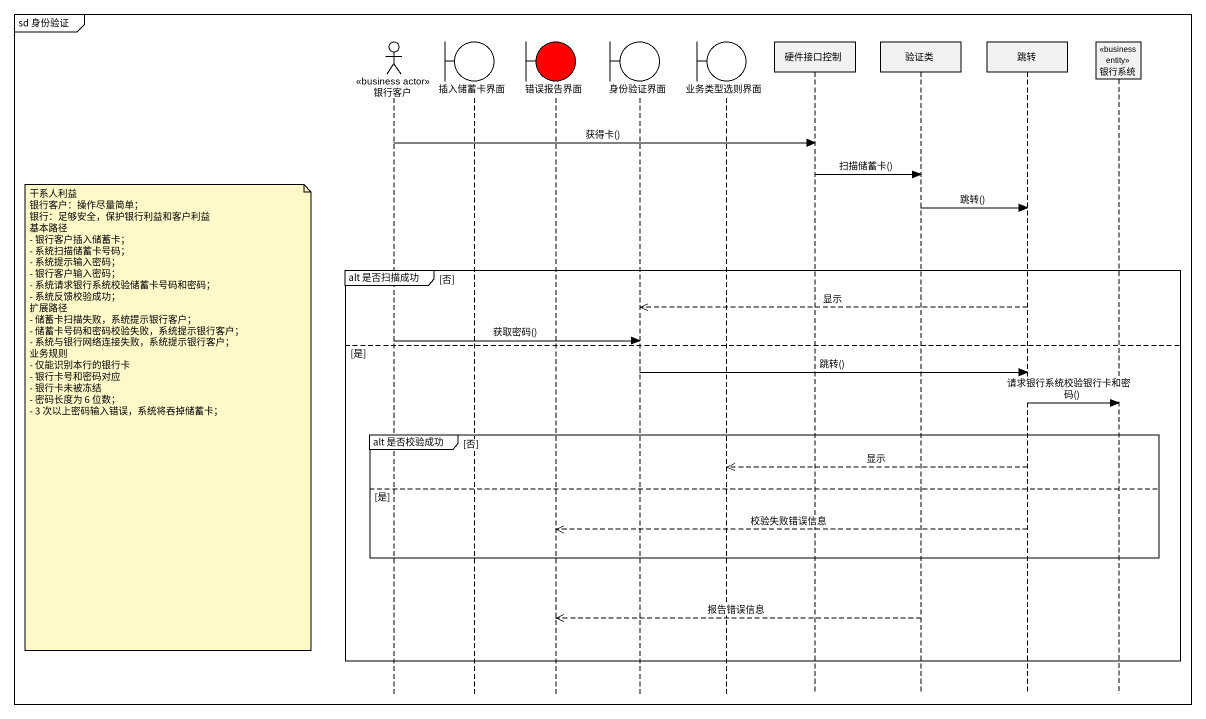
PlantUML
@startuml
mainframe sd 身份验证
hide footbox
actor 银行客户 <<business actor>>
boundary 插入储蓄卡界面
boundary 错误报告界面 #FF0000
boundary 身份验证界面
boundary 业务类型选则界面
participant 硬件接口控制
participant 验证类
participant 跳转
participant 银行系统 <<business entity>>

银行客户 -> 硬件接口控制 : 获得卡()
硬件接口控制 -> 验证类 : 扫描储蓄卡()
验证类 -> 跳转 : 跳转()
group alt 是否扫描成功 [否]
  跳转 -->> 身份验证界面 : 显示
  银行客户 -> 身份验证界面 : 获取密码()
else 是
  身份验证界面 -> 跳转 : 跳转()
  跳转 -> 银行系统 : 请求银行系统校验银行卡和密码()
  note left of 银行客户
    干系人利益
    银行客户：操作尽量简单；
    银行：足够安全，保护银行利益和客户利益
    基本路径
    - 银行客户插入储蓄卡；
    - 系统扫描储蓄卡号码；
    - 系统提示输入密码；
    - 银行客户输入密码；
    - 系统请求银行系统校验储蓄卡号码和密码；
    - 系统反馈校验成功；
    扩展路径
    - 储蓄卡扫描失败，系统提示银行客户；
    - 储蓄卡号码和密码校验失败，系统提示银行客户；
    - 系统与银行网络连接失败，系统提示银行客户；
    业务规则
    - 仅能识别本行的银行卡
    - 银行卡号和密码对应
    - 银行卡未被冻结
    - 密码长度为 6 位数；
    - 3 次以上密码输入错误，系统将吞掉储蓄卡；
  end note
  group alt 是否校验成功 [否]
    跳转 -->> 业务类型选则界面 : 显示
  else 是
    跳转 -->> 错误报告界面 : 校验失败错误信息
  end
  验证类 -->> 错误报告界面 : 报告错误信息
end
@enduml
